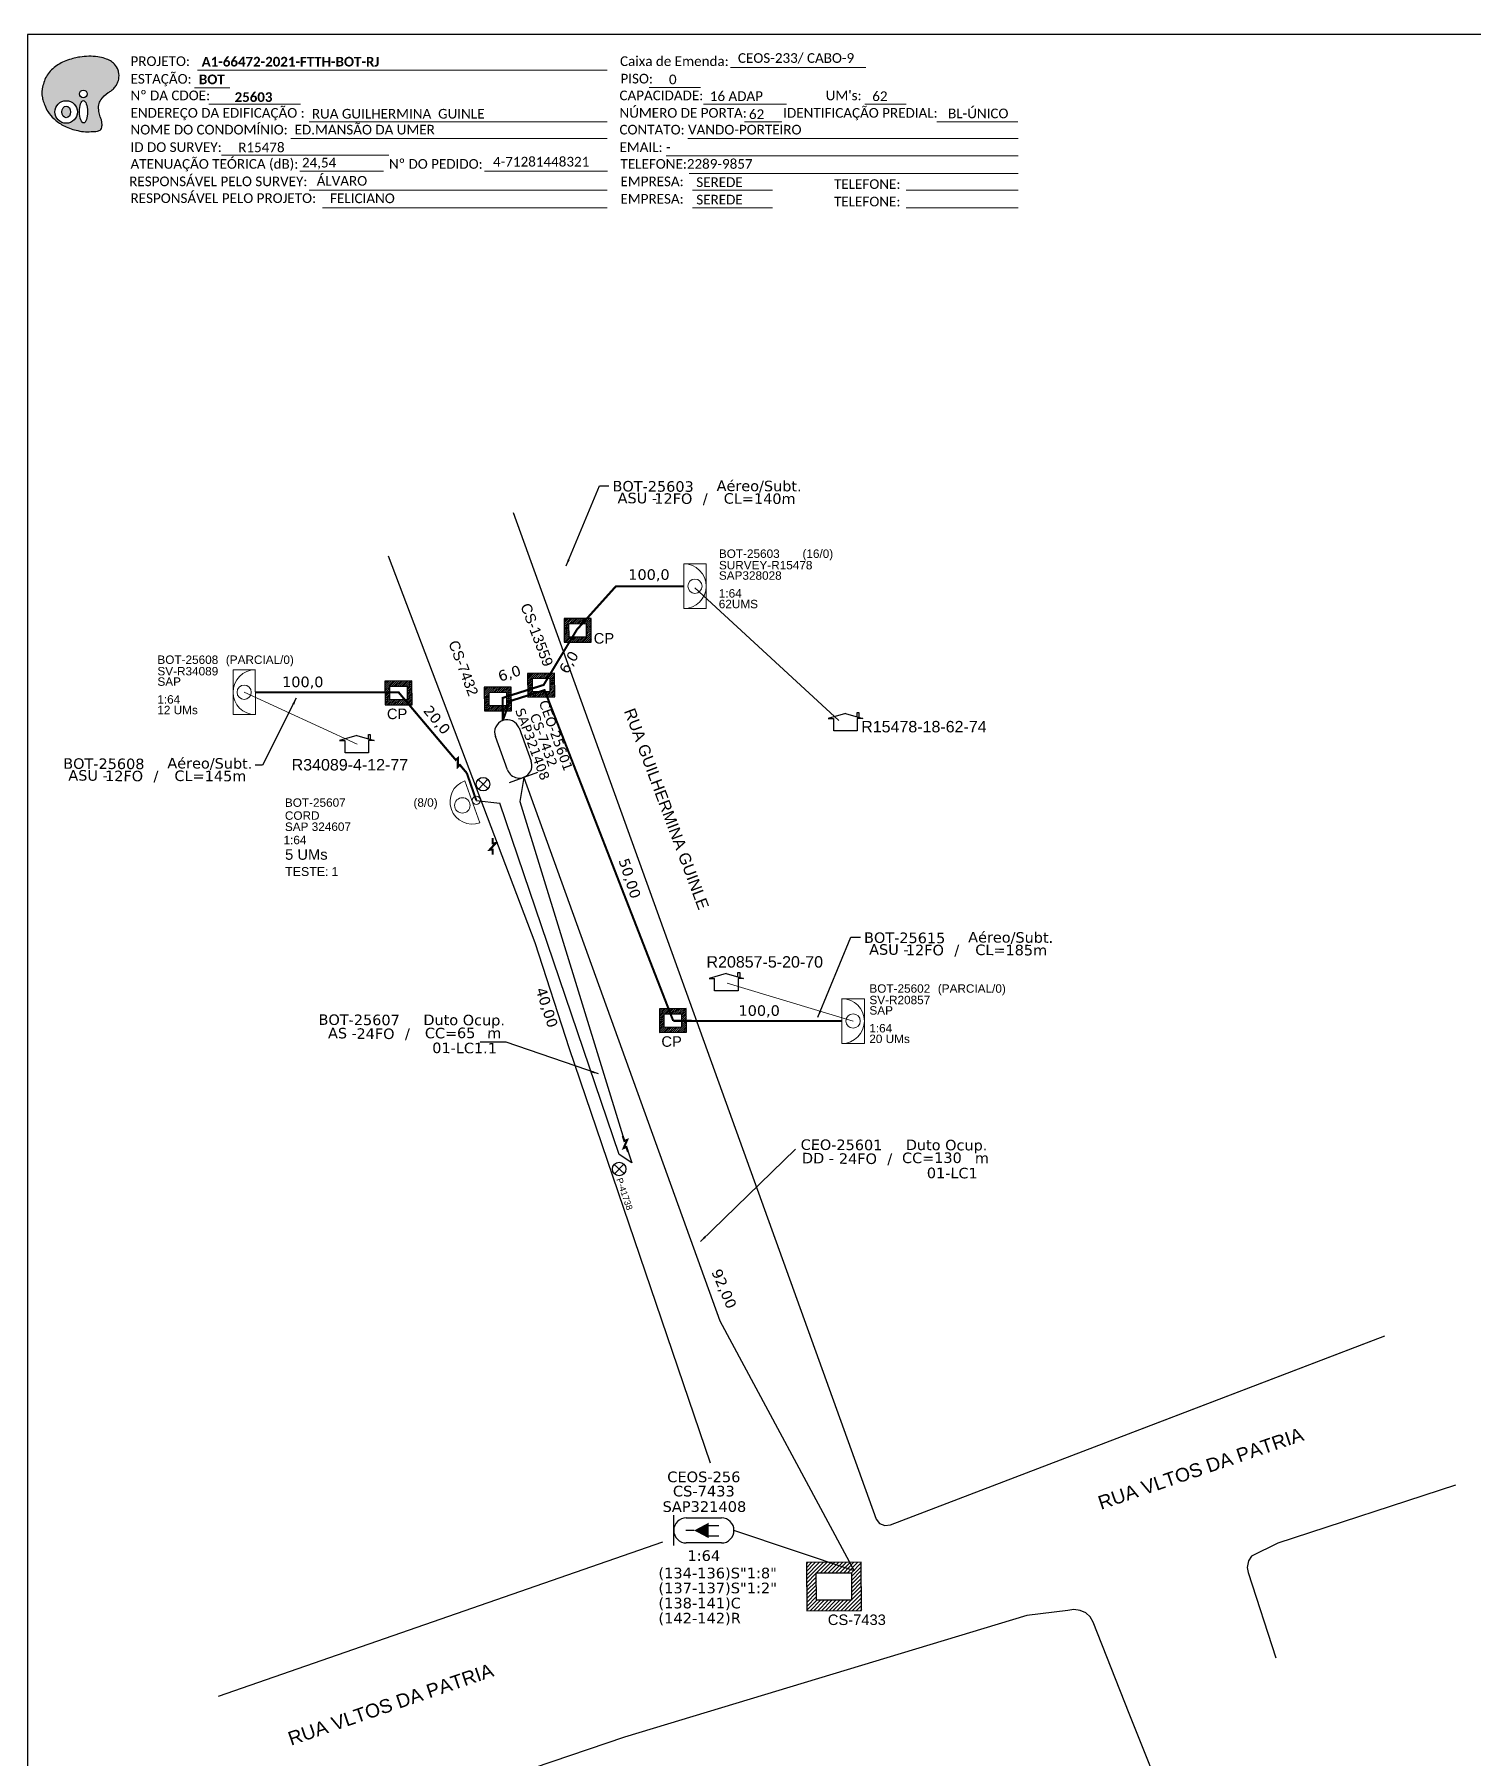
# Model space of a CAD drawing. Header units: metres. Extents: x -3 to 1679, y -2 to 592.
# Drawn here: x 839.6 to 1167.7, y 198.4 to 591.6 of the extents above; entities that cross this region are included whole.
import ezdxf
from ezdxf.enums import TextEntityAlignment as Align

# ---------------------------------------------------------------- set-up
doc = ezdxf.new("R2010")
doc.units = ezdxf.units.M
for name, color, linetype in [('10.1-Caixas Subterrâneas', 5, 'Continuous'), ('20.4-CEOS', 1, 'Continuous'), ('20.5-CEO', 1, 'Continuous'), ('CAP a instalar', 1, 'Continuous'), ('celulas gpon', 7, 'Continuous'), ('DROP DE CLIENTE', 140, 'Continuous'), ('label_cabos', 7, 'Continuous'), ('locais legendas', 7, 'Continuous'), ('QUADRA', 7, 'Continuous'), ('Subida Lateral', 5, 'Continuous'), ('surveys', 7, 'Continuous'), ('surveys legendas', 7, 'Continuous')]:
    doc.layers.add(name, color=color, linetype=linetype)
for name, color, linetype, lineweight in [("20.0-LEGENDA DOS CDO'S", 1, 'Continuous', 0), ('20.1-CDO_INTERIOR', 1, 'Continuous', 0), ('20.2-CDO_POSTE', 1, 'Continuous', 5), ('Segmento Logradouro Texto', 238, 'Continuous', 0)]:
    doc.layers.add(name, color=color, linetype=linetype, lineweight=lineweight)
doc.styles.add('ARIAL', font='arial.ttf')
doc.styles.add('DIGICADE', font='arial.ttf')
doc.styles.add('ROMANS', font='arial.ttf')
doc.styles.add('siredit', font='verdana.ttf')
doc.styles.get("Standard").update_dxf_attribs({"font": 'arial.ttf'})
doc.styles.add('WMF-Calibri0', font='calibri.ttf')
doc.styles.add('WMF-Calibri1', font='calibrib.ttf')
doc.linetypes.add('FENCELINE1', pattern='A,0.25,-0.1,[133,ltypeshp.shx,S=0.1,R=0,X=-0.1,Y=0],-0.1,1', length=1.45)
doc.dimstyles.new('ISO-25', dxfattribs={"dimtxt": 2.5, "dimasz": 2.5, "dimexe": 1.25, "dimexo": 0.625, "dimtad": 1, "dimtxsty": 'Standard', "dimcen": 2.5, "dimadec": 0, "dimazin": 0, "dimtfac": 1, "dimtmove": 0, "dimatfit": 3, "dimfxl": 0, "dimarcsym": 0})

# ---------------------------------------------------------------- blocks, each defined once
blk = doc.blocks.new('SURVEY_SURVEY')
for p, q in [((0, 0.0000152), (-0.0000151, 0.0000108)), ((0, 0.0000152), (0.0000151, 0.0000108)), ((0.0000101, 0.0000159), (0.0000117, 0.0000159)), ((0.0000101, 0.0000123), (0.0000101, 0.0000159)), ((0.0000117, 0.0000159), (0.0000117, 0.0000119)), ((-0.0000151, 0.0000108), (-0.0000104, 0.0000108)), ((-0.0000103, 0), (-0.0000103, 0.0000108)), ((0.0000103, 0), (-0.0000103, 0)), ((0.0000151, 0.0000108), (0.0000103, 0.0000108)), ((0.0000103, 0.0000108), (0.0000103, 0))]:
    blk.add_line(p, q)
blk = doc.blocks.new('CDOI_CT_ESQ')
at = {"layer": '20.1-CDO_INTERIOR', "color": 8, "lineweight": 18}
blk.add_lwpolyline([(-2.12, -2.13), (-2.12, 2.12), (0, 2.12), (0.01, -2.13)], close=True, dxfattribs=at)
blk.add_circle((-1.06, 0), 0.68, dxfattribs=at)
blk.add_arc((0.01, 0), 2.13, 90.0276, 270.0276, dxfattribs=at)
at = {"layer": "20.0-LEGENDA DOS CDO'S", "color": 8, "style": 'ARIAL'}
for tag, p in [('CDO_N', (-9.3, 2.69)), ('SURVEY', (-9.3, 1.6)), ('SAP', (-9.3, 0.61)), ('1:XX', (-9.31, -1.08)), ('UMS', (-9.31, -2.09))]:
    blk.add_attdef(tag, p, '', height=0.8, rotation=359.9724, dxfattribs=at)
blk.add_attdef('FIBRAS_UTILIZADAS', text='', height=0.8, rotation=359.9724, dxfattribs=at).set_placement((-1.59, 2.69), align=Align.CENTER)
blk = doc.blocks.new('CDOI_CT_DRT')
at = {"layer": '20.1-CDO_INTERIOR', "color": 8, "lineweight": 18}
blk.add_lwpolyline([(2.13, -2.13), (2.13, 2.12), (0, 2.12), (0, -2.13)], close=True, dxfattribs=at)
blk.add_circle((1.06, 0), 0.68, dxfattribs=at)
blk.add_arc((0, 0), 2.13, 269.9724, 89.9724, dxfattribs=at)
at = {"layer": "20.0-LEGENDA DOS CDO'S", "color": 8, "style": 'ARIAL'}
for tag, p in [('CDO_N', (2.61, 2.69)), ('SURVEY', (2.61, 1.6)), ('SAP', (2.61, 0.61)), ('1:XX', (2.6, -1.08)), ('UMS', (2.6, -2.09))]:
    blk.add_attdef(tag, p, '', height=0.8, rotation=359.9724, dxfattribs=at)
blk.add_attdef('FIBRAS_UTILIZADAS', text='', height=0.8, rotation=359.9724, dxfattribs=at).set_placement((10.32, 2.69), align=Align.CENTER)
blk = doc.blocks.new('*U4')
at = {"color": 0}
blk.add_line((2.14, -0.58), (-2.1, -0.68), dxfattribs=at)
for centre, radius in [((0, 0.38), 0.733), ((0.03, -1.03), 0.393)]:
    blk.add_circle(centre, radius, dxfattribs=at)
blk.add_arc((0.02, -0.63), 2.12, 1.3782, 181.3782, dxfattribs=at)
blk = doc.blocks.new('*X7')
at = {"color": 0, "linetype": 'Continuous'}
for p, q in [((-1.25, 0.34099), (-0.49099, 1.1)), ((-1.25, 0.517767), (-0.667767, 1.1)), ((-1.25, 0.694544), (-0.844544, 1.1)), ((-1.25, 0.87132), (-1.02132, 1.1)), ((-1.25, 1.048097), (-1.198097, 1.1)), ((-0.789214, 0.625), (-0.314214, 1.1)), ((-0.612437, 0.625), (-0.137437, 1.1)), ((-0.43566, 0.625), (0.03934, 1.1)), ((-0.258883, 0.625), (0.216117, 1.1)), ((-0.082107, 0.625), (0.392893, 1.1)), ((0.09467, 0.625), (0.56967, 1.1)), ((0.271447, 0.625), (0.746447, 1.1)), ((0.448223, 0.625), (0.923223, 1.1)), ((0.625, 0.625), (1.1, 1.1)), ((0.801777, 0.625), (1.25, 1.073223)), ((0.8035, 0.449947), (1.25, 0.896447)), ((-1.25, 0.164214), (-0.8035, 0.610714)), ((-1.25, -0.012563), (-0.8035, 0.433937)), ((-1.25, -0.18934), (-0.8035, 0.25716)), ((-1.25, -0.366117), (-0.8035, 0.080383)), ((0.8035, 0.27317), (1.25, 0.71967)), ((0.8035, 0.096393), (1.25, 0.542893)), ((0.8035, -0.080383), (1.25, 0.366117)), ((0.8035, -0.25716), (1.25, 0.18934)), ((0.8035, -0.433937), (1.25, 0.012563)), ((-1.25, -0.542893), (-0.8035, -0.096393)), ((-1.25, -0.71967), (-0.8035, -0.27317)), ((-1.25, -0.896447), (-0.8035, -0.449947)), ((-1.25, -1.073223), (-0.801777, -0.625)), ((-1.1, -1.1), (-0.625, -0.625)), ((-0.923223, -1.1), (-0.448223, -0.625)), ((-0.746447, -1.1), (-0.271447, -0.625)), ((-0.56967, -1.1), (-0.09467, -0.625)), ((-0.392893, -1.1), (0.082107, -0.625)), ((-0.216117, -1.1), (0.258883, -0.625)), ((-0.03934, -1.1), (0.43566, -0.625)), ((0.137437, -1.1), (0.612437, -0.625)), ((0.314214, -1.1), (0.789214, -0.625)), ((0.49099, -1.1), (1.25, -0.34099)), ((0.667767, -1.1), (1.25, -0.517767)), ((0.8035, -0.610714), (1.25, -0.164214)), ((0.844544, -1.1), (1.25, -0.694544)), ((1.02132, -1.1), (1.25, -0.87132)), ((1.198097, -1.1), (1.25, -1.048097))]:
    blk.add_line(p, q, dxfattribs=at)
blk = doc.blocks.new('MANHOLE_MQ')
at = {"color": 0, "linetype": 'Continuous'}
for p, q in [((0.00000623, 0.00000569), (-0.00000627, 0.00000569)), ((-0.00000627, 0.00000569), (-0.00000627, -0.00000531)), ((0.00000623, -0.00000531), (0.00000623, 0.00000569)), ((-0.00000404, 0.00000331), (0.00000399, 0.00000331)), ((-0.00000404, -0.00000294), (-0.00000404, 0.00000331)), ((0.00000399, 0.00000331), (0.00000399, -0.00000294)), ((0.00000399, -0.00000294), (-0.00000404, -0.00000294)), ((0.00000399, -0.00000294), (0.00000399, -0.00000294)), ((-0.00000627, -0.00000531), (0.00000623, -0.00000531))]:
    blk.add_line(p, q, dxfattribs=at)
at = {"color": 0, "linetype": 'Continuous', "xscale": 5e-06, "yscale": 5e-06, "zscale": 1e-05}
blk.add_blockref('*X7', (-0.00000002, 0.00000019), dxfattribs=at)
blk = doc.blocks.new('*U8')
at = {"layer": '20.4-CEOS', "color": 7, "style": 'siredit'}
for tag, p in [('FIBRAS_SPLITTER', (0, 0)), ('FIBRAS_TOP_C', (0, -4.13)), ('RESERVA_FINAIS', (0, -5.46))]:
    blk.add_attdef(tag, p, '', height=1.01, dxfattribs=at)
for tag, p, flags in [('ID_ATIVIDADE', (0, -6.77), 3), ('FATOR', (0, -8.09), 1), ('QTDE', (0, -9.4), 1), ('FID', (0, -10.71), 1)]:
    blk.add_attdef(tag, p, '', height=1.01, dxfattribs=dict(at, flags=flags))
blk = doc.blocks.new('*U10')
at = {"layer": '20.4-CEOS', "color": 7, "style": 'siredit'}
blk.add_attdef('FIBRAS_SPLITTER', (0, 0), '', height=1.01, dxfattribs=at)
for tag, p, flags in [('ID_ATIVIDADE', (0, -1.48), 3), ('QTDE', (0, -4.11), 1), ('FATOR', (0, -2.79), 1), ('FID', (0, -5.42), 1)]:
    blk.add_attdef(tag, p, '', height=1.01, dxfattribs=dict(at, flags=flags))
blk = doc.blocks.new('Inst CDOE-8 CAIXA DIST OPT CDOE 48F_8D C_SPL OPTAP')
at = {"layer": "20.0-LEGENDA DOS CDO'S", "color": 0}
for tag, p, style, flags in [('ID_ATIVIDADE', (0.12, 6.47), 'ARIAL', 3), ('FATOR', (7.92, 6.47), 'ARIAL', 1), ('QTDE', (0.23, -0.97), 'DIGICADE', 3)]:
    blk.add_attdef(tag, p, '', height=0.8, rotation=0.118, dxfattribs=dict(at, style=style, flags=flags))
at = {"layer": "20.0-LEGENDA DOS CDO'S", "color": 0, "style": 'ARIAL'}
for tag, p, height in [('FID', (0.12, 5.25), 0.8), ('SAP', (0.12, 2.96), 0.8), ('CORDOALHA', (0.12, 4.02), 0.8), ('1:XX', (-0.01, 1.7), 0.8), ('UMS', (0.14, 0.22), 1)]:
    blk.add_attdef(tag, p, '', height=height, rotation=0.118, dxfattribs=at)
blk.add_attdef('FIBRAS_UTILIZADAS', text='', height=0.8, rotation=0.118, dxfattribs=at).set_placement((13.48, 5.26), align=Align.CENTER)
blk = doc.blocks.new('Teste  FTTH')
at = {"color": 0, "lineweight": 0, "style": 'ROMANS'}
for tag, p in [('TESTE', (-2.302, -0.29)), ('QTDE', (0.212, -0.29))]:
    blk.add_attdef(tag, p, '', height=0.48, dxfattribs=at)
for tag, p, flags in [('FID', (-2.227, -1.253), 1), ('FATOR', (-2.227, -2.028), 3), ('ID_ATIVIDADE', (-2.227, -2.716), 3)]:
    blk.add_attdef(tag, p, '', height=0.48, dxfattribs=dict(at, flags=flags))
blk = doc.blocks.new('A$C7D267BC9')
at = {"color": 1}
for p, q in [((1.49, 2.26), (2.67, 1.17)), ((2.63, 2.3), (1.53, 1.13))]:
    blk.add_line(p, q, dxfattribs=at)
blk.add_circle((2.08, 1.72), 0.803, dxfattribs=at)
blk = doc.blocks.new('Inst CB DT OCUP CFOA-SM-DD-G-24')
at = {"layer": 'label_cabos', "color": 0, "style": 'siredit'}
for tag, flags, p in [('ID_ATIVIDADE', 3, (1.31, 2.67)), ('FATOR', 1, (11.56, 2.55))]:
    blk.add_attdef(tag, text='', height=1, rotation=359.69, dxfattribs=dict(at, flags=flags)).set_placement(p, align=Align.MIDDLE_CENTER)
for tag, p in [('DESTINO_CABO', (3.13, 1.26)), ('TIPO_CABO', (13.11, 1.24)), ('TIPO_CABO', (1.11, 0)), ('CABO', (4.69, -0.05)), ('/', (7.71, -0.05)), ('LANCE', (10.41, 0.02)), ('UND', (16.46, 0)), ('FID', (13.65, -1.41))]:
    blk.add_attdef(tag, text='', height=1, rotation=359.69, dxfattribs=at).set_placement(p, align=Align.MIDDLE_CENTER)
blk.add_attdef('QTDE', (11.93, -0.45), '', height=1, rotation=359.69, dxfattribs=at)
blk = doc.blocks.new('LEGENDA DOS CABOS')
at = {"layer": 'label_cabos', "color": 0, "style": 'siredit'}
for tag, p in [('ID', (4.24, 1.63)), ('XX', (14.31, 1.67)), ('TIPO_CABO', (2.74, 0.52)), ('CABO', (6.16, 0.47)), ('/', (9.19, 0.47)), ('METROS', (14.36, 0.47))]:
    blk.add_attdef(tag, text='', height=1, rotation=359.69, dxfattribs=at).set_placement(p, align=Align.MIDDLE_CENTER)
blk = doc.blocks.new('Inst CB DT OCUP CFOA-SM-AS-80-TS-24')
at = {"layer": 'label_cabos', "color": 0, "style": 'siredit'}
for tag, flags, p in [('ID_ATIVIDADE', 3, (1.31, 2.67)), ('FATOR', 1, (11.56, 2.55))]:
    blk.add_attdef(tag, text='', height=1, rotation=359.69, dxfattribs=dict(at, flags=flags)).set_placement(p, align=Align.MIDDLE_CENTER)
for tag, p in [('DESTINO_CABO', (3.13, 1.26)), ('TIPO_CABO', (13.11, 1.24)), ('TIPO_CABO', (1.76, 0)), ('CABO', (4.69, -0.05)), ('/', (7.71, -0.05)), ('LANCE', (10.91, 0)), ('UND', (15.96, 0)), ('FID', (13.15, -1.41))]:
    blk.add_attdef(tag, text='', height=1, rotation=359.69, dxfattribs=at).set_placement(p, align=Align.MIDDLE_CENTER)
blk.add_attdef('QTDE', (12.43, -0.47), '', height=1, rotation=359.69, dxfattribs=at)
blk = doc.blocks.new('OI')
h = blk.add_hatch(color=40)
edge = h.paths.add_edge_path()
edge.add_spline(control_points=[(4.35, -0.67), (3.92, -0.99), (3.26, -1.5), (2.81, -2.59), (2.9, -3.5), (3.06, -4.27), (3.31, -4.85), (3.37, -5.39), (3.4, -5.88), (3.2, -6.4), (2.54, -6.61), (1.65, -6.63), (0.55, -6.67), (-0.56, -6.42), (-1.61, -6.14), (-2.77, -5.61), (-3.92, -4.77), (-4.89, -3.7), (-5.34, -2.65), (-5.6, -1.94), (-5.85, -0.96), (-5.71, 0.47), (-5.1, 2.02), (-4.14, 3.02), (-3.3, 3.61), (-2.37, 4.16), (-1.36, 4.44), (-0.56, 4.7), (0.79, 4.85), (2.24, 4.97), (3.79, 4.57), (4.67, 4.21), (5.44, 3.65), (5.76, 2.99), (6.03, 2.21), (6.01, 1.46), (5.72, 0.64), (5.31, 0.08), (4.88, -0.38), (4.51, -0.55), (4.35, -0.67)], knot_values=[0, 0, 0, 0, 1.60434, 2.417191, 3.427595, 4.282808, 4.776746, 5.304182, 5.888771, 6.258406, 6.858137, 7.79129, 8.986195, 10.124242, 11.187857, 12.242908, 13.953784, 15.414161, 16.515391, 17.349188, 17.675853, 19.552021, 21.515531, 22.568638, 23.63245, 24.621084, 25.782718, 26.745347, 27.142653, 29.870543, 31.004649, 31.921532, 32.709589, 33.801391, 34.042471, 35.192333, 35.971461, 36.628871, 37.254359, 37.836911, 37.836911, 37.836911, 37.836911], degree=3, periodic=0)
h.paths.add_polyline_path([(1.13, -0.87, -1), (-0.04, -0.87, -1)], flags=16)
edge = h.paths.add_edge_path(flags=16)
edge.add_ellipse((0.56, -3.59), major_axis=(-0.02, 1.71), ratio=0.361305, start_angle=0, end_angle=360)
h.paths.add_polyline_path([(-0.36, -3.62, -1), (-3.8, -3.62, -1)], flags=16)
edge = h.paths.add_edge_path(flags=0)
edge.add_ellipse((-2.08, -3.62), major_axis=(0, 0.885), ratio=0.758294, start_angle=0, end_angle=360)
at = {"color": 40}
for centre, radius in [((-2.08, -3.62), 1.72), ((0.54, -0.87), 0.587)]:
    blk.add_circle(centre, radius, dxfattribs=at)
blk.add_ellipse((0.56, -3.59), major_axis=(-0.02, 1.71), ratio=0.361305, dxfattribs=at)
blk.add_ellipse((-2.08, -3.62), major_axis=(0, 0.885), ratio=0.758294, start_param=-3.141592653589792, end_param=3.141592653589792, dxfattribs=at)
at = {"color": 40, "start_tangent": (-0.800898, -0.598801), "end_tangent": (-0.800898, -0.598801)}
blk.add_spline([(4.35, -0.67), (3.2, -1.78), (2.9, -2.54), (2.92, -3.55), (3.12, -4.38), (3.28, -4.85), (3.37, -5.37), (3.35, -5.95), (3.2, -6.29), (2.66, -6.55), (1.73, -6.63), (0.54, -6.62), (-0.58, -6.41), (-1.6, -6.11), (-2.56, -5.67), (-3.95, -4.67), (-4.89, -3.56), (-5.37, -2.56), (-5.64, -1.78), (-5.72, -1.46), (-5.63, 0.42), (-4.84, 2.22), (-4.13, 2.99), (-3.27, 3.62), (-2.4, 4.09), (-1.3, 4.47), (-0.37, 4.72), (0.02, 4.77), (2.75, 4.8), (3.85, 4.53), (4.69, 4.16), (5.31, 3.68), (5.85, 2.73), (5.93, 2.5), (5.94, 1.35), (5.67, 0.62), (5.29, 0.08), (4.84, -0.36), (4.35, -0.67)], degree=3, dxfattribs=at)

msp = doc.modelspace()

# ---------------------------------------------------------------- linework, layer by layer
at = {"color": 7}
msp.add_lwpolyline([(837.98, -2.43), (1678.98, -2.43), (1678.98, 591.57), (837.98, 591.57)], close=True, dxfattribs=at)
at = {"lineweight": 0}
for points in [[(876.75, 583.45), (970.26, 583.45)], [(998.37, 584.06), (1029.3, 584.06)], [(876.12, 579.42), (884.18, 579.42)], [(979.85, 579.47), (991.52, 579.47)], [(992.22, 575.64), (1011.16, 575.64)], [(902.25, 571.66), (970.26, 571.66)], [(898.05, 567.83), (970.26, 567.83)], [(988.67, 567.83), (1064.03, 567.83)], [(882.25, 564.05), (920.46, 564.05)], [(983.7, 563.84), (1064.03, 563.84)], [(988.98, 559.86), (1064.03, 559.86)]]:
    msp.add_lwpolyline(points, dxfattribs=at)
at = {"color": 7, "lineweight": 0}
for points in [[(879.39, 575.64), (900.28, 575.64)], [(1029.07, 575.64), (1038.51, 575.64)], [(1001.56, 571.66), (1010.1, 571.66)], [(1045.49, 571.66), (1063.99, 571.66)], [(900.14, 560.4), (919.23, 560.4)], [(942.27, 560.4), (970.29, 560.4)], [(902.25, 556.03), (970.26, 556.03)], [(989.72, 556.03), (1007.94, 556.03)], [(1038.47, 556.03), (1064.03, 556.03)], [(905.31, 552.04), (970.26, 552.04)], [(989.72, 552.04), (1007.94, 552.04)], [(1038.47, 552.04), (1064.03, 552.04)]]:
    msp.add_lwpolyline(points, dxfattribs=at)
at = {"color": 4}
msp.add_lwpolyline([(990.28, 465.33), (1023.11, 435)], dxfattribs=at)
msp.add_lwpolyline([(947.18, 361.66), (941.27, 361.66)])
at = {"layer": '20.1-CDO_INTERIOR', "color": 1, "lineweight": 18}
msp.add_lwpolyline([(992.83, 460.56), (992.83, 470.78), (987.73, 470.78), (987.72, 460.57)], close=True, dxfattribs=at)
msp.add_circle((990.28, 465.67), 1.63, dxfattribs=at)
msp.add_arc((987.73, 465.67), 5.11, 269.9724, 89.9724, dxfattribs=at)
at = {"layer": '20.4-CEOS', "color": 7}
for p, q in [((988.3, 253.07), (996.33, 253.07)), ((996.33, 247.35), (988.3, 247.35))]:
    msp.add_line(p, q, dxfattribs=at)
for points in [[(985.44, 246.76), (985.44, 253.66)], [(990.1, 250.21), (988.17, 250.21)], [(993.27, 251.35), (995.7, 251.35)], [(993.27, 248.96), (995.7, 248.96)]]:
    msp.add_lwpolyline(points, dxfattribs=at)
msp.add_lwpolyline([(990.1, 250.21, 0, 3.53, 0), (993.41, 250.21, 3.53, 3.53, 0)], format="xyseb", dxfattribs=at)
for centre, start, end in [((988.3, 250.21), 90, 270), ((996.33, 250.21), 270, 90)]:
    msp.add_arc(centre, 2.86, start, end, dxfattribs=at)
at = {"layer": '20.5-CEO', "color": 5}
for p, q in [((950.14, 433.32), (952.91, 425.75)), ((947.51, 423.77), (944.74, 431.35))]:
    msp.add_line(p, q, dxfattribs=at)
msp.add_lwpolyline([(947.94, 420.87), (954.45, 423.25)], dxfattribs=at)
for centre, start, end in [((947.44, 432.34), 20.0952, 200.0952), ((950.21, 424.76), 200.0952, 20.0952)]:
    msp.add_arc(centre, 2.87, start, end, dxfattribs=at)
at = {"layer": 'CAP a instalar', "color": 7, "linetype": 'FENCELINE1', "ltscale": 5}
msp.add_line((951.2, 422.06), (950.35, 416.55), dxfattribs=at)
at = {"layer": 'CAP a instalar', "color": 7, "ltscale": 5}
for p, q in [((951.2, 422.06), (995.99, 298.05)), ((940.38, 416.81), (945.74, 416.19)), ((995.99, 298.05), (1026.59, 241)), ((1026.59, 241), (999.19, 250.21))]:
    msp.add_line(p, q, dxfattribs=at)
at = {"layer": 'CAP a instalar', "color": 7, "linetype": 'FENCELINE1', "ltscale": 3}
for p, q in [((972.96, 335.98), (945.74, 416.19)), ((950.35, 416.55), (973.79, 340.23)), ((975.86, 334.12), (972.96, 335.98)), ((975.02, 336.59), (975.86, 334.12))]:
    msp.add_line(p, q, dxfattribs=at)
at = {"layer": 'CAP a instalar', "color": 1, "ltscale": 5, "const_width": 0.48}
msp.add_lwpolyline([(946.45, 435.04), (946.42, 440.19), (955.76, 443.15), (963.33, 455.75), (972.26, 465.67), (987.73, 465.67)], dxfattribs=at)
at = {"layer": 'CAP a instalar', "color": 8, "ltscale": 5, "const_width": 0.48}
for points in [[(934.93, 426.93), (922.65, 441.47), (889.98, 441.47)], [(946.45, 435.04), (948.02, 439.43), (955.96, 441.96), (985.33, 366.49)], [(938.24, 423.01), (937.4, 424)], [(940.38, 416.81), (938.24, 423.01)], [(985.33, 366.49), (985.33, 366.49), (1023.82, 366.45)]]:
    msp.add_lwpolyline(points, dxfattribs=at)
at = {"layer": 'CAP a instalar', "ltscale": 5, "const_width": 0.48}
msp.add_lwpolyline([(1026.5, 236.26), (1026.5, 236.26)], close=True, dxfattribs=at)
at = {"layer": 'DROP DE CLIENTE', "lineweight": 0}
for points in [[(887.43, 441.47), (913.24, 429.65)], [(1026.38, 366.45), (997.63, 375.08)]]:
    msp.add_lwpolyline(points, dxfattribs=at)
at = {"layer": 'QUADRA'}
for points in [[(948.8, 482.47), (1031.6, 252.8), (1032.41, 251.82), (1033.61, 251.36), (1034.91, 251.52), (1147.73, 294.62)], [(948.8, 482.47), (1031.6, 252.8), (1032.41, 251.82), (1033.61, 251.36), (1034.91, 251.52), (1141.94, 292.41)], [(993.83, 265.6), (961.63, 360.13), (953.83, 384.31), (920.32, 472.53)], [(1141.94, 292.41), (1146.13, 294.01)], [(1163.86, 260.52), (1123.29, 247.33), (1117.26, 244.32), (1116.59, 243.29), (1116.28, 241.78), (1116.52, 240.6), (1122.84, 221.18)], [(881.56, 212.37), (982.96, 247.64)], [(1098.7, 185.03), (1089.33, 208.41), (1081.15, 229.29), (1080.47, 230.47), (1079.44, 231.38), (1078.16, 231.97), (1076.73, 232.15), (1075.33, 231.92), (1066.02, 230.77), (974.24, 203.06), (891.06, 174.85)]]:
    msp.add_lwpolyline(points, dxfattribs=at)
at = {"layer": 'Subida Lateral', "color": 5, "const_width": 0.48}
for points in [[(934.93, 426.93), (935.71, 426.02), (936.21, 426.45), (936.15, 424.44), (936.65, 424.9), (937.4, 424)], [(944.13, 408.22), (944.14, 407.02), (944.8, 407.03), (943.45, 405.53), (944.12, 405.56), (944.12, 404.38)], [(973.79, 340.23), (974.18, 339.1), (974.81, 339.32), (974.02, 337.46), (974.65, 337.71), (975.02, 336.59)]]:
    msp.add_lwpolyline(points, dxfattribs=at)

# ---------------------------------------------------------------- block references
at = {"color": 7, "xscale": 1.494060215586407, "yscale": 1.494060215586409, "zscale": 1.494060215586409, "rotation": 0.153289602394906}
msp.add_blockref('OI', (849.92, 579.3), dxfattribs=at)
at = {"color": 7, "lineweight": 0, "xscale": 2.4024, "yscale": 2.4024, "zscale": 2.4024}
for p, values in [((970.55, 484.54), {'ID': 'BOT-25603', 'CABO': '12FO', 'METROS': 'CL=140m', 'XX': 'Aéreo/Subt.', '/': '/', 'TIPO_CABO': 'ASU -'}), ((845.22, 421.25), {'ID': 'BOT-25608', 'CABO': '12FO', 'METROS': 'CL=145m', 'XX': 'Aéreo/Subt.', '/': '/', 'TIPO_CABO': 'ASU -'}), ((1027.95, 381.53), {'ID': 'BOT-25615', 'CABO': '12FO', 'METROS': 'CL=185m', 'XX': 'Aéreo/Subt.', '/': '/', 'TIPO_CABO': 'ASU -'})]:
    msp.add_blockref('LEGENDA DOS CABOS', p, dxfattribs=at).add_auto_attribs(values)
at = {"xscale": 1.92192, "yscale": 1.92192, "zscale": 1.92192}
for p in [(937.94, 417.19), (968.99, 329.39)]:
    msp.add_blockref('A$C7D267BC9', p, dxfattribs=at)
at = {"color": 7, "lineweight": 0}
ref = msp.add_blockref('Inst CB DT OCUP CFOA-SM-AS-80-TS-24', (906.13, 363.7), dxfattribs=dict(at, xscale=2.4024, yscale=2.4024, zscale=2.4024))
ref.add_attrib('DESTINO_CABO', 'BOT-25607', dxfattribs={"layer": 'label_cabos', "color": 0, "height": 2.402, "rotation": 359.69, "style": 'siredit'}).set_placement((913.66, 366.73), align=Align.MIDDLE_CENTER)
ref.add_attrib('CABO', '24FO', dxfattribs={"layer": 'label_cabos', "color": 0, "height": 2.402, "rotation": 359.69, "style": 'siredit'}).set_placement((917.39, 363.57), align=Align.MIDDLE_CENTER)
ref.add_attrib('TIPO_CABO', 'Duto Ocup.', dxfattribs={"layer": 'label_cabos', "color": 0, "height": 2.402, "rotation": 359.69, "style": 'siredit'}).set_placement((937.62, 366.69), align=Align.MIDDLE_CENTER)
ref.add_attrib('/', '/', dxfattribs={"layer": 'label_cabos', "color": 0, "height": 2.4, "rotation": 359.69, "style": 'siredit'}).set_placement((924.67, 363.57), align=Align.MIDDLE_CENTER)
ref.add_attrib('TIPO_CABO', 'AS - ', dxfattribs={"layer": 'label_cabos', "color": 0, "height": 2.402, "rotation": 359.69, "style": 'siredit'}).set_placement((910.37, 363.69), align=Align.MIDDLE_CENTER)
ref.add_attrib('FID', '01-LC1.1', dxfattribs={"layer": 'label_cabos', "color": 0, "height": 2.402, "rotation": 359.69, "style": 'siredit'}).set_placement((937.72, 360.3), align=Align.MIDDLE_CENTER)
ref.add_attrib('LANCE', 'CC=', dxfattribs={"layer": 'label_cabos', "color": 0, "height": 2.402, "rotation": 359.69, "style": 'siredit'}).set_placement((932.34, 363.7), align=Align.MIDDLE_CENTER)
ref.add_attrib('QTDE', '65', (935.99, 362.56), dxfattribs={"layer": 'label_cabos', "color": 0, "height": 2.402, "rotation": 359.69, "style": 'siredit'})
ref.add_attrib('UND', 'm', dxfattribs={"layer": 'label_cabos', "color": 0, "height": 2.4, "rotation": 359.69, "style": 'siredit'}).set_placement((944.48, 363.7), align=Align.MIDDLE_CENTER)
ref = msp.add_blockref('Inst CB DT OCUP CFOA-SM-DD-G-24', (1016.21, 335.17), dxfattribs=dict(at, xscale=2.4024, yscale=2.4024, zscale=2.4024))
ref.add_attrib('DESTINO_CABO', 'CEO-25601', dxfattribs={"layer": 'label_cabos', "color": 0, "height": 2.402, "rotation": 359.69, "style": 'siredit'}).set_placement((1023.73, 338.21), align=Align.MIDDLE_CENTER)
ref.add_attrib('TIPO_CABO', 'Duto Ocup.', dxfattribs={"layer": 'label_cabos', "color": 0, "height": 2.402, "rotation": 359.69, "style": 'siredit'}).set_placement((1047.7, 338.16), align=Align.MIDDLE_CENTER)
ref.add_attrib('/', '/', dxfattribs={"layer": 'label_cabos', "color": 0, "height": 2.4, "rotation": 359.69, "style": 'siredit'}).set_placement((1034.74, 335.05), align=Align.MIDDLE_CENTER)
ref.add_attrib('FID', '01-LC1', dxfattribs={"layer": 'label_cabos', "color": 0, "height": 2.402, "rotation": 359.69, "style": 'siredit'}).set_placement((1049, 331.77), align=Align.MIDDLE_CENTER)
ref.add_attrib('LANCE', 'CC=', dxfattribs={"layer": 'label_cabos', "color": 0, "height": 2.402, "rotation": 359.69, "style": 'siredit'}).set_placement((1041.22, 335.22), align=Align.MIDDLE_CENTER)
ref.add_attrib('UND', 'm', dxfattribs={"layer": 'label_cabos', "color": 0, "height": 2.4, "rotation": 359.69, "style": 'siredit'}).set_placement((1055.76, 335.18), align=Align.MIDDLE_CENTER)
ref.add_attrib('CABO', '24FO', dxfattribs={"layer": 'label_cabos', "color": 0, "height": 2.402, "rotation": 359.69, "style": 'siredit'}).set_placement((1027.47, 335.05), align=Align.MIDDLE_CENTER)
ref.add_attrib('TIPO_CABO', 'DD - ', dxfattribs={"layer": 'label_cabos', "color": 0, "height": 2.402, "rotation": 359.69, "style": 'siredit'}).set_placement((1018.88, 335.16), align=Align.MIDDLE_CENTER)
ref.add_attrib('QTDE', '130', (1044.87, 334.08), dxfattribs={"layer": 'label_cabos', "color": 0, "height": 2.402, "rotation": 359.69, "style": 'siredit'})
at = {"layer": '10.1-Caixas Subterrâneas', "color": 30, "rotation": 180.402958864166}
for p, xscale, yscale, zscale in [((963.5, 455.69), 491684.8771053626, 491684.8771053606, 491684.877105361), ((955.19, 443.2), 491684.8771053626, 491684.8771053606, 491684.877105361), ((922.62, 441.41), 491684.8771053626, 491684.8771053606, 491684.877105361), ((945.29, 440.02), 491684.8771053626, 491684.8771053606, 491684.877105361), ((985.24, 366.65), 491684.8771053626, 491684.8771053606, 491684.877105361), ((1021.98, 237.6), 998734.9066202679, 998734.9066202635, 998734.9066202643)]:
    msp.add_blockref('MANHOLE_MQ', p, dxfattribs=dict(at, xscale=xscale, yscale=yscale, zscale=zscale))
at = {"layer": "20.0-LEGENDA DOS CDO'S", "color": 252, "lineweight": 0, "xscale": 2.4024, "yscale": 2.4024, "zscale": 2.4024}
msp.add_blockref('Inst CDOE-8 CAIXA DIST OPT CDOE 48F_8D C_SPL OPTAP', (896.43, 402.71), dxfattribs=at).add_auto_attribs({'FID': 'BOT-25607', 'CORDOALHA': 'CORD', 'SAP': 'SAP 324607', '1:XX': '1:64', 'UMS': '5 UMs', 'FIBRAS_UTILIZADAS': '(8/0)'})
at = {"layer": "20.0-LEGENDA DOS CDO'S", "color": 252, "lineweight": 0, "xscale": 4.205401199999777, "yscale": 4.205401199999972, "zscale": 4.205401199999997, "rotation": 3.126797691549999e-05}
msp.add_blockref('Teste  FTTH', (906.47, 400.77), dxfattribs=at).add_auto_attribs({'TESTE': 'TESTE:', 'QTDE': '1'})
at = {"layer": '20.1-CDO_INTERIOR', "xscale": 2.4024, "yscale": 2.4024, "zscale": 2.4024}
for name, p, values in [('CDOI_CT_ESQ', (889.97, 441.48), {'CDO_N': 'BOT-25608', 'FIBRAS_UTILIZADAS': '             (PARCIAL/0)', 'SURVEY': 'SV-R34089', 'SAP': 'SAP', '1:XX': '1:64', 'UMS': '12 UMs'}), ('CDOI_CT_DRT', (1023.82, 366.45), {'CDO_N': 'BOT-25602', 'FIBRAS_UTILIZADAS': '             (PARCIAL/0)', 'SURVEY': 'SV-R20857', 'SAP': 'SAP', '1:XX': '1:64', 'UMS': '20 UMs'})]:
    msp.add_blockref(name, p, dxfattribs=at).add_auto_attribs(values)
at = {"layer": '20.2-CDO_POSTE', "color": 252, "xscale": -2.4024, "yscale": 2.4024, "zscale": 2.4024, "rotation": 111.2177414102884}
msp.add_blockref('*U4', (938.06, 415.98), dxfattribs=at)
at = {"layer": '20.4-CEOS', "color": 0, "lineweight": 0}
ref = msp.add_blockref('*U8', (981.95, 239.28), dxfattribs=dict(at, xscale=2.4024, yscale=2.4024, zscale=2.4024))
ref.add_attrib('FIBRAS_SPLITTER', '(134-136)S"1:8"', (981.95, 239.28), dxfattribs={"color": 7, "height": 2.4256, "style": 'siredit'})
ref.add_attrib('FIBRAS_TOP_C', '(138-141)C', (981.95, 232.43), dxfattribs={"color": 7, "height": 2.426, "style": 'siredit'})
ref.add_attrib('RESERVA_FINAIS', '(142-142)R', (981.95, 228.99), dxfattribs={"color": 7, "height": 2.426, "style": 'siredit'})
at = {"layer": '20.4-CEOS', "color": 0, "lineweight": 0, "xscale": 2.4024, "yscale": 2.4024, "zscale": 2.4024}
msp.add_blockref('*U10', (981.95, 235.87), dxfattribs=at).add_auto_attribs({'FIBRAS_SPLITTER': '(137-137)S"1:2"'})
at = {"layer": 'surveys', "color": 255, "xscale": 261329.1359999473, "yscale": 261329.1361209386, "zscale": 261329.1360132797}
for p in [(1024.64, 432.68), (997.44, 373.34)]:
    msp.add_blockref('SURVEY_SURVEY', p, dxfattribs=at)
at = {"layer": 'surveys', "color": 7, "xscale": 261329.1359999473, "yscale": 261329.1361209386, "zscale": 261329.1360132797}
msp.add_blockref('SURVEY_SURVEY', (913.13, 427.66), dxfattribs=at)

# ---------------------------------------------------------------- texts
at = {"lineweight": 0, "style": 'WMF-Calibri0'}
for s, height, p in [('PROJETO:', 2.206, (861.49, 584.37)), ('Caixa de Emenda:', 2.2064, (973.19, 584.37)), ('ESTAÇÃO:', 2.206, (861.49, 580.34)), ('PISO:', 2.206, (973.28, 580.39)), ('CAPACIDADE:', 2.2064, (973.06, 576.56)), ('ENDEREÇO DA EDIFICAÇÃO :', 2.2064, (861.49, 572.58)), ('NOME DO CONDOMÍNIO:  ED.MANSÃO DA UMER', 2.2064, (861.49, 568.75)), ('CONTATO: VANDO-PORTEIRO', 2.2064, (973.06, 568.75)), ('ID DO SURVEY:', 2.2064, (861.49, 564.76)), ('R15478', 2.206, (886.06, 564.71)), ('EMAIL: -', 2.206, (973.06, 564.76)), ('ATENUAÇÃO TEÓRICA (dB):', 2.2064, (861.49, 560.93)), ('24,54', 2.206, (900.6, 561.22)), ('TELEFONE:2289-9857', 2.2064, (973.28, 560.93))]:
    msp.add_text(s, height=height, dxfattribs=at).set_placement(p)
for s, height, style, p in [('A1-66472-2021-FTTH-BOT-RJ', 2.2064, 'WMF-Calibri1', (877.73, 584.26)), ('CEOS-233/ CABO-9', 2.2064, 'WMF-Calibri0', (1000.09, 585.09)), ('BOT', 2.206, 'WMF-Calibri1', (877.1, 580.22)), ('0', 2.21, 'WMF-Calibri0', (984.35, 580.21)), ('16 ADAP', 2.206, 'WMF-Calibri0', (993.67, 576.4)), ('RUA GUILHERMINA  GUINLE', 2.2064, 'WMF-Calibri0', (902.88, 572.38))]:
    msp.add_text(s, height=height, dxfattribs=dict(style=style)).set_placement(p)
at = {"color": 7, "lineweight": 0, "style": 'WMF-Calibri0'}
for s, height, p in [('Nº DA CDOE:', 2.2064, (861.49, 576.56)), ("UM's:", 2.206, (1020.13, 576.56)), ('NÚMERO DE PORTA:', 2.2064, (973.06, 572.58)), ('IDENTIFICAÇÃO PREDIAL:', 2.2064, (1010.43, 572.58)), ('Nº DO PEDIDO:', 2.2064, (920.47, 560.93)), ('RESPONSÁVEL PELO SURVEY:', 2.2064, (861.19, 556.95)), ('ÁLVARO', 2.206, (903.97, 557.06)), ('EMPRESA:', 2.206, (973.28, 556.95)), ('TELEFONE:', 2.206, (1022.02, 556.33)), ('RESPONSÁVEL PELO PROJETO:', 2.2064, (861.49, 553.12)), ('FELICIANO', 2.206, (907.03, 553.08)), ('EMPRESA:', 2.206, (973.28, 552.96)), ('TELEFONE:', 2.206, (1022.02, 552.34))]:
    msp.add_text(s, height=height, dxfattribs=at).set_placement(p)
at = {"color": 7, "style": 'WMF-Calibri1'}
msp.add_text('25603', height=2.206, dxfattribs=at).set_placement((889.56, 576.18), align=Align.CENTER)
at = {"color": 7, "style": 'WMF-Calibri0'}
for s, height, p in [('62', 2.206, (1030.74, 576.38)), ('62', 2.206, (1002.61, 572.28)), ('BL-ÚNICO', 2.206, (1048.04, 572.45)), (' 4-71281448321 ', 2.2064, (943.43, 561.44)), ('SEREDE', 2.206, (990.59, 556.77)), ('SEREDE', 2.206, (990.59, 552.78))]:
    msp.add_text(s, height=height, dxfattribs=at).set_placement(p)
at = {"layer": "20.0-LEGENDA DOS CDO'S", "color": 1, "style": 'ARIAL'}
for tag, p, s in [('BOT-25603', (995.74, 472.14), 'CDOIXXX'), ('SAP328028', (995.74, 467.15), 'SAP'), ('SURVEY-R15478', (995.75, 469.52), 'SV-XXXXXX'), ('1:64', (995.73, 463.08), '1:64'), ('62UMS', (995.72, 460.65), 'UMs')]:
    msp.add_attdef(tag, p, s, height=1.922, rotation=359.9724, dxfattribs=at)
msp.add_attdef('(16/0)', text='(XX/YY)', height=1.922, rotation=359.9724, dxfattribs=at).set_placement((1018.32, 472.13), align=Align.CENTER)
at = {"layer": '20.4-CEOS', "color": 7, "style": 'siredit'}
for tag, text, p in [('CEOS-256', 'CEOS-XXX', (992.31, 263.65)), ('CS-7433', 'CS-XXXX', (992.31, 260.4)), ('SAP321408', 'SAP 321408', (992.44, 256.87)), ('1:64', '1:64', (992.31, 245.68))]:
    msp.add_attdef(tag, text=text, height=2.426, dxfattribs=at).set_placement(p, align=Align.TOP_CENTER)
at = {"layer": '20.5-CEO', "color": 5, "style": 'siredit'}
for tag, text, height, p in [('SAP321408', 'SAP 321408', 2.192, (954.26, 430.02)), ('CS-7432', 'CS-XXX', 2.192, (956.82, 430.95)), ('CEO-25601', 'CEO-XXX', 2.183, (959.6, 431.99))]:
    msp.add_attdef(tag, text=text, height=height, rotation=290.0952, dxfattribs=at).set_placement(p, align=Align.TOP_CENTER)
at = {"layer": 'celulas gpon', "style": 'siredit'}
for p in [(975.07, 467.13), (896.08, 442.64), (1000.22, 367.64)]:
    msp.add_text('100,0', height=2.402, dxfattribs=at).set_placement(p)
for s, rotation, p in [('6,0', 59.022, (961.17, 445.46)), ('6,0', 17.6119, (945.81, 443.87)), ('20,0', 310.1744, (928.13, 437.2)), ('50,00', 287.8779, (972.84, 403.14)), ('40,00', 287.8779, (953.92, 373.67)), ('92,00', 293.0343, (994, 309.24))]:
    msp.add_text(s, height=2.402, rotation=rotation, dxfattribs=at).set_placement(p)
at = {"layer": 'locais legendas', "color": 30}
for s, p in [('CS-13559', (950.41, 461.22)), ('CS-7432', (933.98, 452.74))]:
    msp.add_text(s, height=2.402, rotation=290.8433, dxfattribs=at).set_placement(p)
for s, p in [('CP', (967.18, 452.58)), ('CP', (920, 435.34)), ('CP', (982.62, 360.57)), ('CS-7433', (1020.6, 228.63))]:
    msp.add_text(s, height=2.402, dxfattribs=at).set_placement(p)
at = {"layer": 'locais legendas', "color": 10}
msp.add_text('P-41738', height=1.441, rotation=288.8112, dxfattribs=at).set_placement((972.31, 330.36))
at = {"layer": 'Segmento Logradouro Texto', "color": 7, "linetype": 'Continuous', "attachment_point": 1, "style": 'DIGICADE'}
for s, insert, char_height, width, rotation in [('RUA GUILHERMINA GUINLE', (976.51, 438.12), 2.6133, 49.4119, 290.5287), ('RUA VLTOS DA PATRIA', (1081.91, 257.87), 3.1359, 50.0597, 18.8945), ('RUA VLTOS DA PATRIA', (897.09, 204.06), 3.1359, 50.0597, 18.8945)]:
    msp.add_mtext(s, dxfattribs=dict(at, insert=insert, char_height=char_height, width=width, rotation=rotation))
at = {"layer": 'surveys legendas', "color": 7}
for s, p in [('R15478-18-62-74', (1028.22, 432.32)), ('R34089-4-12-77', (898.26, 423.62)), ('R20857-5-20-70', (992.92, 378.64))]:
    msp.add_text(s, height=2.6133, dxfattribs=at).set_placement(p)

# ---------------------------------------------------------------- leaders
at = {"color": 7, "lineweight": 0}
for points, override in [([(960.9, 470.33), (968.48, 488.59), (970.67, 488.59)], {"dimasz": 1.5, "dimtad": 0}), ([(1018.3, 367.31), (1025.88, 385.58), (1028.07, 385.58)], {"dimasz": 1.5, "dimtad": 0}), ([(968.31, 354.37), (947.18, 361.66)], {"dimasz": 1.5, "dimtad": 0}), ([(991.52, 316.12), (1013.22, 337.25)], {"dimasz": 1.5, "dimgap": 0.625, "dimtad": 0})]:
    msp.add_leader(points, dimstyle='ISO-25', override=override, dxfattribs=at)
at = {"color": 2, "lineweight": 0}
msp.add_leader([(899.32, 440.11), (891.6, 424.87), (889.93, 424.87)], dimstyle='ISO-25', override={"dimasz": 1.5, "dimtad": 0}, dxfattribs=at)

doc.saveas('drawing.dxf')
